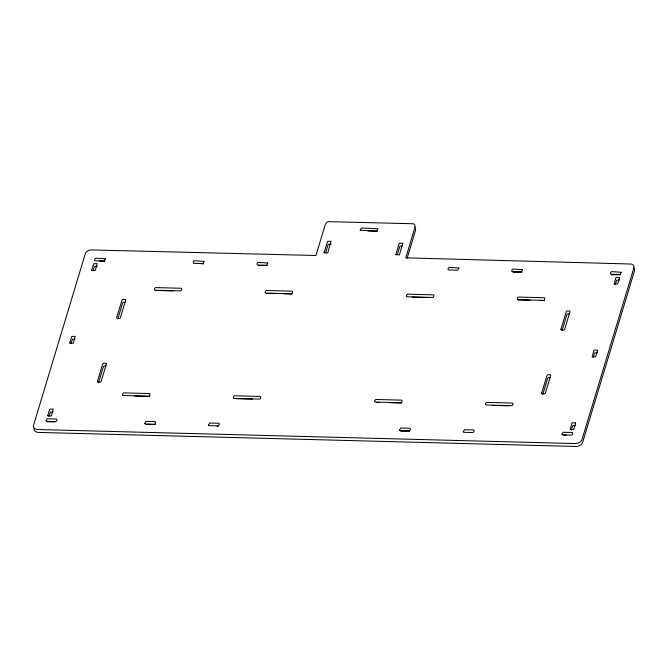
<?xml version="1.0" encoding="UTF-8"?>
<svg xmlns="http://www.w3.org/2000/svg" width="668" height="668" viewBox="0 0 668 668"><rect width="100%" height="100%" fill="white"/><g stroke="black" fill="none" stroke-linecap="round" stroke-linejoin="round"><path stroke-width="1" d="M415.037 227.087L414.711 224.598L413.434 223.763L328.088 221.634L326.543 222.594L325.149 224.941L315.914 255.493L90.289 249.907A6.212 4.133 -12.4 0 0 87.182 251.293A6.179 4.108 -12.4 0 0 85.354 253.564L33.4 425.733A6.204 4.125 -12.4 0 0 34.778 428.547A6.154 4.1 -12.4 0 0 37.684 429.532L575.34 443.569A6.204 4.125 -12.4 0 0 581.836 440.053L633.882 267.885A6.179 4.108 -12.4 0 0 633.815 266.265A6.212 4.133 -12.4 0 0 631.227 264.027L405.777 257.84L415.037 227.087L415.671 229.976L407.154 258.265M49.165 416.005L50.451 412.014L53.114 411.789M71.175 343.143L72.428 339.286L75.117 339.068M93.136 270.423L94.388 266.557L97.286 266.357M98.53 382.722L103.356 366.74A1.044 0.693 -12.4 0 1 104.55 366.056L105.936 366.089M117.777 318.995L122.62 302.971A1.044 0.693 -12.4 0 1 123.822 302.278L125.2 302.312M325.7 252.454L328.155 244.338L331.144 244.079M397.435 254.324L399.898 246.208L402.528 245.941M542.8 394.379L547.676 378.247A1.044 0.693 -12.4 0 1 548.887 377.612L550.574 377.662M562.047 330.643L566.932 314.494A1.044 0.693 -12.4 0 1 568.142 313.86L569.579 313.902M571.315 430.067L572.693 425.691L575.549 425.433M593.242 357.472L594.645 352.98L597.484 352.712M615.203 284.752L616.614 280.251L619.603 279.992M611.629 274.89L620.814 274.715M400.775 431.227L409.584 431.11M513.049 272.218L522.159 272.143M258.274 265.555L267.467 265.488M146.058 424.497L155.435 424.472M47.511 421.842L54.768 421.842M563.608 435.185L566.113 435.194M368.068 231.044L377.687 231.295M99.565 261.104L105.085 261.255M201.394 263.768L203.74 263.827M172.862 290.914L156.537 290.488A1.044 0.693 -12.4 0 0 155.953 290.63M275.325 293.586L267.35 293.386A1.044 0.693 -12.4 0 0 266.599 293.603M284.251 293.82L292.2 294.029M412.239 297.168L428.138 297.577M530.091 300.241L519.512 299.965A1.044 0.693 -12.4 0 0 518.61 300.291M539.827 300.491L544.353 300.617M134.736 396.049L149.866 396.441M236.046 398.696L252.437 399.122M379.549 402.437L376.869 402.37A1.044 0.693 -12.4 0 0 376.468 402.437M390.212 402.721L401.71 403.021M492.157 405.384L508.866 405.818M217.15 426.084L218.394 426.117M633.523 267.835A6.179 4.108 -12.4 0 1 634.516 270.774L582.463 442.942A6.204 4.125 -12.4 0 1 575.966 446.458L38.318 432.421A6.154 4.1 -12.4 0 1 34.051 428.647M47.77 415.646L48.38 416.139L51.369 415.88L53.256 409.083L49.733 409.217L47.77 415.646M597.618 350.216L595.647 356.745L592.124 356.879L594.011 350.082L597.618 350.216M619.587 277.496L617.616 284.025L614.092 284.159L615.98 277.362L619.587 277.496M69.739 342.909L70.34 343.419L73.33 343.168L75.15 336.305L71.71 336.48L69.739 342.909M91.7 270.189L92.301 270.69L95.29 270.44L97.202 263.643L93.67 263.76L91.7 270.189M360.219 230.218L376.777 231.011L377.888 228.757L361.38 227.997L360.219 230.218M575.649 422.953L573.678 429.482L570.146 429.591L572.058 422.794L575.649 422.953M46.117 420.882L46.718 421.399L55.502 421.633C56.705 421.725 57.707 418.953 56.145 419.003L47.278 418.794L46.134 420.815M144.772 423.454L145.365 423.98L154.158 424.205C155.352 424.305 156.354 421.525 154.801 421.583L145.933 421.374L144.772 423.454M208.499 425.124L209.092 425.641L217.885 425.867C219.079 425.967 220.081 423.195 218.528 423.245L209.652 423.036L208.499 425.124M458.858 268.018L457.697 270.206L448.821 269.997C447.268 270.047 448.27 267.275 449.464 267.367L458.858 268.018M522.585 269.68L521.424 271.868L512.548 271.659C510.995 271.717 511.997 268.937 513.191 269.037L522.585 269.68M621.24 272.26L620.071 274.439L611.203 274.231C609.659 274.281 610.644 271.517 611.846 271.609L621.24 272.26M105.419 258.8L104.233 260.979L95.332 260.762C93.837 260.745 94.848 258.032 96.033 258.14L105.419 258.8M204.074 261.372L202.888 263.551L193.979 263.342C192.484 263.317 193.503 260.612 194.68 260.72L204.074 261.372M267.801 263.042L266.615 265.213L257.706 265.004C256.211 264.987 257.23 262.274 258.407 262.382L267.801 263.042M324.08 252.813L327.712 252.997L330.986 241.248L327.57 241.373L324.08 252.813M395.823 254.692L399.447 254.867L402.796 243.169L399.255 243.319L395.823 254.692M399.564 430.1L400.149 430.626L408.941 430.86C410.127 430.969 411.121 428.246 409.643 428.238L400.733 428.021L399.564 430.1M463.291 431.762L463.876 432.296L472.668 432.522C473.854 432.63 474.839 429.925 473.37 429.9L464.46 429.691L463.291 431.762M561.938 434.334L562.531 434.868L571.315 435.102C572.501 435.202 573.511 432.497 572.017 432.48L563.116 432.263L561.963 434.275M122.62 394.738L122.603 394.805A1.044 0.693 -12.4 0 0 123.421 395.506L148.363 396.166A1.044 0.693 -12.4 0 0 149.59 395.489L149.949 394.295A1.044 0.693 -12.4 0 0 149.231 393.552L124.089 392.901A1.044 0.693 -12.4 0 0 122.962 393.594L122.62 394.738M154.425 289.436L154.408 289.503A1.044 0.693 -12.4 0 0 155.226 290.213L180.176 290.864A1.044 0.693 -12.4 0 0 181.395 290.188L181.754 288.993A1.044 0.693 -12.4 0 0 181.036 288.259L155.894 287.599A1.044 0.693 -12.4 0 0 154.776 288.3L154.425 289.436M541.74 392.884L541.664 393.151A1.044 0.693 -12.4 0 0 542.491 393.819L544.195 393.861A1.044 0.693 -12.4 0 0 545.372 393.16L550.699 375.508A1.044 0.693 -12.4 0 0 549.931 374.773L548.253 374.723A1.044 0.693 -12.4 0 0 547.042 375.358L541.74 392.884M560.995 329.149L560.92 329.416A1.044 0.693 -12.4 0 0 561.738 330.084L563.441 330.126A1.044 0.693 -12.4 0 0 564.627 329.424L569.963 311.756A1.044 0.693 -12.4 0 0 569.194 311.021L567.508 310.971A1.044 0.693 -12.4 0 0 566.297 311.605L560.995 329.149M106.421 363.893L101.068 381.603A1.044 0.693 -12.4 0 1 99.858 382.221L98.154 382.171A1.044 0.693 -12.4 0 1 97.411 381.42L102.722 363.851A1.044 0.693 -12.4 0 1 103.916 363.167L105.611 363.208A1.044 0.693 -12.4 0 1 106.421 363.893M125.684 300.124L120.315 317.885A1.044 0.693 -12.4 0 1 119.104 318.502L117.401 318.461A1.044 0.693 -12.4 0 1 116.658 317.709L121.985 300.082A1.044 0.693 -12.4 0 1 123.188 299.389L124.874 299.431A1.044 0.693 -12.4 0 1 125.684 300.124M233.416 397.619L233.399 397.677A1.044 0.693 -12.4 0 0 234.201 398.404L259.226 399.055A1.044 0.693 -12.4 0 0 260.453 398.404L260.821 397.201A1.044 0.693 -12.4 0 0 260.128 396.45L234.911 395.79A1.044 0.693 -12.4 0 0 233.758 396.483L233.416 397.619M265.221 292.325L265.204 292.375A1.044 0.693 -12.4 0 0 266.006 293.102L291.031 293.753A1.044 0.693 -12.4 0 0 292.267 293.102L292.626 291.899A1.044 0.693 -12.4 0 0 291.933 291.156L266.716 290.496A1.044 0.693 -12.4 0 0 265.563 291.19L265.221 292.325M374.74 401.309L374.723 401.368A1.044 0.693 -12.4 0 0 375.525 402.094L400.541 402.746A1.044 0.693 -12.4 0 0 401.777 402.094L402.144 400.892A1.044 0.693 -12.4 0 0 401.451 400.14L376.234 399.481A1.044 0.693 -12.4 0 0 375.082 400.174L374.74 401.309M406.545 296.016L406.528 296.066A1.044 0.693 -12.4 0 0 407.33 296.792L432.346 297.444A1.044 0.693 -12.4 0 0 433.582 296.792L433.95 295.59A1.044 0.693 -12.4 0 0 433.256 294.847L408.039 294.187A1.044 0.693 -12.4 0 0 406.887 294.88L406.545 296.016M485.569 404.207L485.552 404.265A1.044 0.693 -12.4 0 0 486.354 404.983L511.379 405.643A1.044 0.693 -12.4 0 0 512.615 404.983L512.974 403.781A1.044 0.693 -12.4 0 0 512.281 403.038L487.064 402.378A1.044 0.693 -12.4 0 0 485.912 403.071L485.569 404.207M517.374 298.905L517.358 298.963A1.044 0.693 -12.4 0 0 518.159 299.69L543.184 300.341A1.044 0.693 -12.4 0 0 544.42 299.69L544.779 298.479A1.044 0.693 -12.4 0 0 544.094 297.736L518.877 297.076A1.044 0.693 -12.4 0 0 517.725 297.769L517.374 298.905"/></g></svg>
